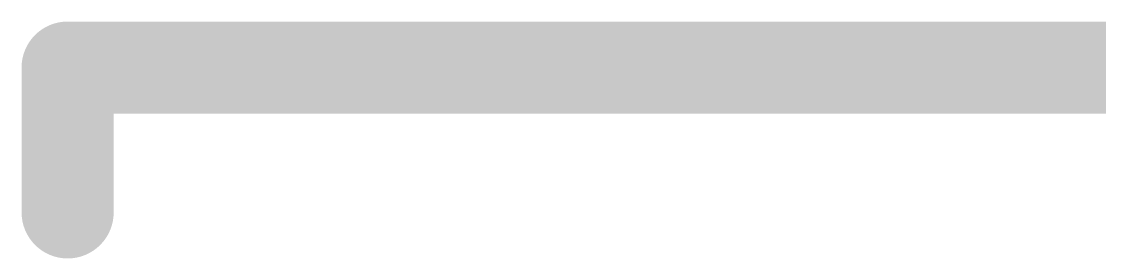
# Model space of a CAD drawing. Extents: x 40.2 to 61.4, y 22.5 to 56.
# Drawn here: x 42.736 to 44.223, y 47.106 to 47.434 of the extents above; entities that cross this region are included whole.
import ezdxf

# ---------------------------------------------------------------- set-up
doc = ezdxf.new("R2010")
doc.units = 0
doc.layers.add('21', color=251, linetype='CONTINUOUS')

msp = doc.modelspace()

# ---------------------------------------------------------------- linework, layer by layer
at = {"layer": '21', "const_width": 0.0635}
for points in [[(42.8, 47.4018, 1), (42.8, 47.3383)], [(42.8318, 47.37, 1), (42.7683, 47.37)], [(42.7683, 47.17, 1), (42.8318, 47.17)]]:
    msp.add_lwpolyline(points, format="xyb", dxfattribs=at)
at = {"layer": '21', "const_width": 0.127}
for points in [[(42.8, 47.37), (58.8, 47.37)], [(42.8, 47.37), (42.8, 47.17)]]:
    msp.add_lwpolyline(points, dxfattribs=at)

doc.saveas('drawing.dxf')
